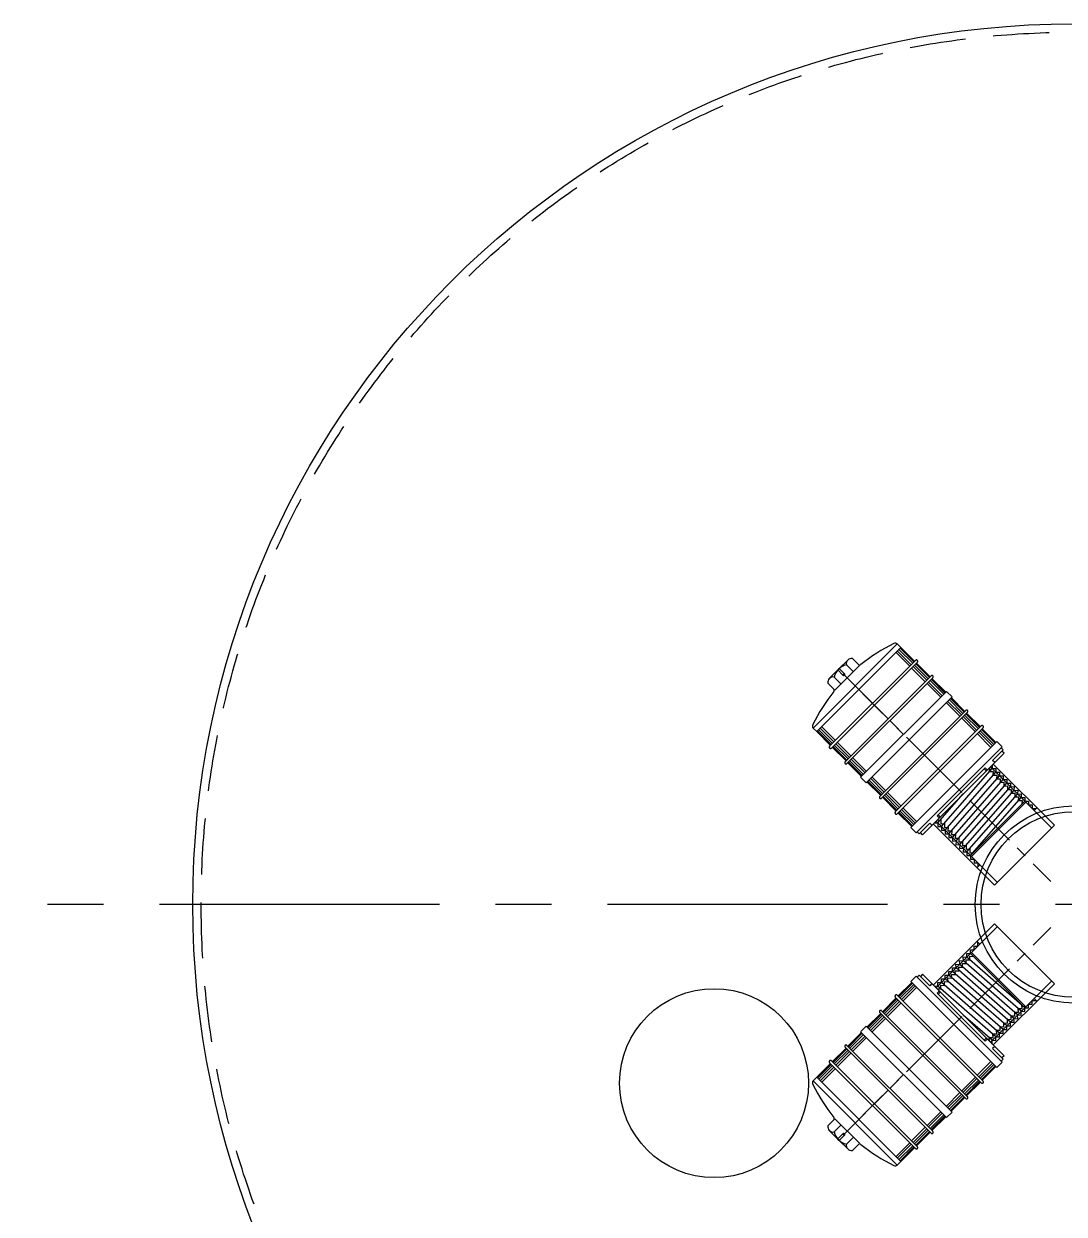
# Model space of a CAD drawing. Extents: x 0 to 36769, y -42 to 11490.
# Drawn here: x 3106 to 3849, y 9722 to 10573 of the extents above; entities that cross this region are included whole.
import ezdxf

# ---------------------------------------------------------------- set-up
doc = ezdxf.new("R2010")
doc.units = 0
doc.header["$LTSCALE"] = 160
doc.header["$MEASUREMENT"] = 0
doc.linetypes.add('CENTER', pattern=[2, 1.25, -0.25, 0.25, -0.25])
doc.linetypes.add('HIDDEN', pattern=[0.375, 0.25, -0.125])
for name, color, linetype in [('EQI', 3, 'CONTINUOUS'), ('TEXT', 7, 'CONTINUOUS'), ('機器', 3, 'CONTINUOUS')]:
    doc.layers.add(name, color=color, linetype=linetype)

msp = doc.modelspace()

# ---------------------------------------------------------------- linework, layer by layer
at = {"layer": 'EQI', "color": 6}
for p, q in [((3730.09347, 10129.46986), (3669.98925, 10069.36564)), ((3732.68241, 10126.88091), (3672.5782, 10066.7767)), ((3732.67428, 10126.88904), (3730.09347, 10129.46986)), ((3732.67383, 10126.88859), (3742.47516, 10117.08726)), ((3743.12296, 10117.73507), (3681.72404, 10056.33615)), ((3744.41765, 10116.44037), (3683.01874, 10055.04145)), ((3703.08475, 10113.94387), (3685.51569, 10096.37481)), ((3688.10435, 10111.35521), (3694.69274, 10117.94361)), ((3693.67324, 10114.57085), (3698.69248, 10109.55161)), ((3698.06551, 10118.96311), (3702.25262, 10114.776)), ((3743.76173, 10115.80069), (3753.56305, 10105.99937)), ((3681.51595, 10104.76681), (3688.10435, 10111.35521)), ((3689.90795, 10100.76708), (3684.88871, 10105.78632)), ((3691.28626, 10107.146), (3687.5907, 10110.84156)), ((3688.10367, 10111.35453), (3689.37646, 10112.62733)), ((3692.31565, 10108.17122), (3688.61801, 10111.86887)), ((3754.21085, 10106.64717), (3692.81194, 10045.24826)), ((3684.68356, 10097.20694), (3680.49645, 10101.39405)), ((3684.68356, 10097.20694), (3680.49645, 10101.39405)), ((3755.50555, 10105.35247), (3694.10663, 10043.95356)), ((3754.85007, 10104.71325), (3764.65139, 10094.91193)), ((3765.29852, 10095.55905), (3703.8996, 10034.16014)), ((3769.1524, 10091.70517), (3707.75349, 10030.30626)), ((3769.1524, 10091.70517), (3765.30664, 10095.55093)), ((3768.49737, 10091.0664), (3778.2987, 10081.26508)), ((3778.94582, 10081.9122), (3717.54691, 10020.51329)), ((3780.24052, 10080.6175), (3718.8416, 10019.21859)), ((3779.58504, 10079.97828), (3789.38636, 10070.17696)), ((3669.98925, 10069.36564), (3672.57007, 10066.78482)), ((3672.57007, 10066.78482), (3682.37139, 10056.9835)), ((3790.03349, 10070.82408), (3728.63457, 10009.42517)), ((3791.32818, 10069.52938), (3729.92927, 10008.13047)), ((3790.67248, 10068.88994), (3800.47381, 10059.08861)), ((3683.65796, 10055.69693), (3693.45928, 10045.89561)), ((3801.12115, 10059.73596), (3739.72224, 9998.33705)), ((3804.97504, 10055.88208), (3743.57612, 9994.48317)), ((3804.97504, 10055.88208), (3801.12928, 10059.72784)), ((3804.32769, 10055.23473), (3805.7864, 10053.77602)), ((3806.30622, 10051.36618), (3748.09203, 9993.15198)), ((3805.7864, 10053.77602), (3798.15676, 10046.14637)), ((3799.62159, 10044.68154), (3798.15676, 10046.14637)), ((3806.30622, 10051.36618), (3804.84139, 10052.83101)), ((3694.74631, 10044.60949), (3704.54763, 10034.80817)), ((3792.89007, 10040.87969), (3758.57852, 10006.56813)), ((3761.71317, 9999.00493), (3797.86388, 10040.33443)), ((3764.30256, 9996.41554), (3800.45327, 10037.74504)), ((3793.64593, 10038.70588), (3792.1811, 10040.17071)), ((3794.3549, 10039.41486), (3792.89007, 10040.87969)), ((3796.60921, 10041.66916), (3840.37386, 9997.9045)), ((3798.58911, 10043.64906), (3842.35376, 9999.8844)), ((3703.8996, 10034.16014), (3707.75349, 10030.30626)), ((3708.39361, 10030.96264), (3718.19493, 10021.16131)), ((3766.89196, 9993.82614), (3803.04267, 10035.15564)), ((3769.48135, 9991.23675), (3805.63206, 10032.56625)), ((3772.07075, 9988.64735), (3808.22146, 10029.97685)), ((3759.12377, 10001.59433), (3777.19913, 10022.25908)), ((3774.66014, 9986.05796), (3810.81085, 10027.38746)), ((3777.24954, 9983.46856), (3813.40025, 10024.79806)), ((3779.83893, 9980.87917), (3815.98964, 10022.20867)), ((3719.48128, 10019.87452), (3729.2826, 10010.0732)), ((3782.42833, 9978.28977), (3818.57904, 10019.61927)), ((3821.16843, 10017.02988), (3782.42833, 9978.28977)), ((3821.85285, 10016.34546), (3783.11275, 9977.60535)), ((3827.86333, 10010.41504), (3829.84323, 10012.39494)), ((3730.56872, 10008.78617), (3740.37004, 9998.98485)), ((3760.04335, 10005.1033), (3758.57852, 10006.56813)), ((3760.75232, 10005.81227), (3759.28749, 10007.2771)), ((3739.72224, 9998.33705), (3743.57612, 9994.48317)), ((3745.68219, 9993.6718), (3744.22347, 9995.13052)), ((3753.31183, 10001.30144), (3745.68219, 9993.6718)), ((3754.77666, 9999.83661), (3753.31183, 10001.30144)), ((3755.80914, 10000.8691), (3799.5738, 9957.10444)), ((3757.78904, 10002.849), (3801.5537, 9959.08434)), ((3799.5738, 9957.10444), (3842.35376, 9999.8844)), ((3748.09203, 9993.15198), (3746.6272, 9994.61681)), ((3782.42833, 9978.28977), (3783.11275, 9977.60535)), ((3787.06326, 9969.61498), (3789.04316, 9971.59488)), ((3755.80914, 9885.68141), (3799.5738, 9929.44606)), ((3757.78904, 9883.70151), (3801.5537, 9927.46616)), ((3842.35376, 9886.6661), (3799.5738, 9929.44606)), ((3789.04316, 9914.95563), (3787.06326, 9916.93553)), ((3818.57904, 9866.93123), (3777.24954, 9903.08194)), ((3821.16843, 9869.52062), (3779.83893, 9905.67133)), ((3782.42833, 9908.26073), (3821.16843, 9869.52062)), ((3783.11275, 9908.94515), (3821.85285, 9870.20505)), ((3744.22347, 9891.41999), (3745.68219, 9892.8787)), ((3745.68219, 9892.8787), (3753.31183, 9885.24906)), ((3748.09203, 9893.39852), (3746.6272, 9891.93369)), ((3748.09203, 9893.39852), (3806.30622, 9835.18433)), ((3810.81085, 9859.16304), (3769.48135, 9895.31375)), ((3813.40025, 9861.75244), (3772.07075, 9897.90315)), ((3815.98964, 9864.34183), (3774.66014, 9900.49254)), ((3730.56827, 9877.76478), (3740.36959, 9887.5661)), ((3739.72224, 9888.21345), (3801.12115, 9826.81454)), ((3743.57612, 9892.06733), (3739.73037, 9888.22158)), ((3743.57612, 9892.06733), (3804.97504, 9830.66842)), ((3754.77666, 9886.71389), (3753.31183, 9885.24906)), ((3800.45327, 9848.80546), (3759.12377, 9884.95617)), ((3803.04267, 9851.39486), (3761.71317, 9887.54557)), ((3805.63206, 9853.98425), (3764.30256, 9890.13496)), ((3808.22146, 9856.57365), (3766.89196, 9892.72436)), ((3796.60921, 9844.88134), (3840.37386, 9888.646)), ((3798.58911, 9842.90144), (3842.35376, 9886.6661)), ((3719.47992, 9866.67734), (3729.28125, 9876.47866)), ((3728.63412, 9877.12579), (3790.03304, 9815.72687)), ((3729.92882, 9878.42048), (3791.32773, 9817.02157)), ((3760.04335, 9881.4472), (3758.57852, 9879.98237)), ((3758.57852, 9879.98237), (3792.89007, 9845.67082)), ((3760.75232, 9880.73823), (3759.28749, 9879.2734)), ((3829.84323, 9874.15556), (3827.86333, 9876.13546)), ((3718.8407, 9867.33282), (3780.23961, 9805.9339)), ((3821.16843, 9869.52062), (3821.85285, 9870.20505)), ((3708.3918, 9855.58967), (3718.19313, 9865.391)), ((3717.546, 9866.03812), (3778.94492, 9804.63921)), ((3797.86388, 9846.21607), (3777.19913, 9864.29142)), ((3694.74495, 9841.94237), (3704.54628, 9851.74369)), ((3703.89915, 9852.39081), (3765.29806, 9790.9919)), ((3707.75303, 9856.2447), (3703.90728, 9852.39894)), ((3707.75303, 9856.2447), (3769.15195, 9794.84578)), ((3694.10573, 9842.59784), (3755.50464, 9781.19893)), ((3793.64593, 9847.84462), (3792.1811, 9846.37979)), ((3794.3549, 9847.13565), (3792.89007, 9845.67082)), ((3799.62159, 9841.86896), (3798.15676, 9840.40413)), ((3683.65751, 9830.85402), (3693.45883, 9840.65535)), ((3692.81103, 9841.30315), (3754.20995, 9779.90423)), ((3798.15676, 9840.40413), (3805.7864, 9832.77449)), ((3806.30622, 9835.18433), (3804.84139, 9833.7195)), ((3672.56962, 9819.76613), (3682.37094, 9829.56745)), ((3681.72314, 9830.21525), (3743.12205, 9768.81634)), ((3683.01784, 9831.50995), (3744.41675, 9770.11104)), ((3790.67203, 9817.66102), (3800.47335, 9827.46234)), ((3801.12115, 9826.81454), (3804.97504, 9830.66842)), ((3805.7864, 9832.77449), (3804.32769, 9831.31577)), ((3672.56917, 9819.76658), (3669.98835, 9817.18577)), ((3669.98835, 9817.18577), (3730.09256, 9757.08155)), ((3672.57729, 9819.77471), (3732.68151, 9759.67049)), ((3779.58369, 9806.57358), (3789.38501, 9816.3749)), ((3768.49557, 9795.48591), (3778.29689, 9805.28723)), ((3754.84872, 9781.83861), (3764.65004, 9791.63993)), ((3765.29806, 9790.9919), (3769.15195, 9794.84578)), ((3680.49509, 9785.1578), (3684.68221, 9789.34492)), ((3684.88736, 9780.76554), (3689.9066, 9785.78478)), ((3685.51433, 9790.17704), (3703.08339, 9772.60799)), ((3688.10299, 9775.19665), (3681.5146, 9781.78504)), ((3688.10367, 9775.19597), (3686.83088, 9776.46876)), ((3691.28698, 9779.40795), (3687.58933, 9775.71031)), ((3694.69139, 9768.60825), (3688.10299, 9775.19665)), ((3692.31221, 9778.37855), (3688.61665, 9774.68299)), ((3698.69113, 9777.00025), (3693.67189, 9771.98101)), ((3743.76127, 9770.75026), (3753.5626, 9780.55158)), ((3702.25126, 9771.77586), (3698.06415, 9767.58875)), ((3702.25126, 9771.77586), (3698.06415, 9767.58875)), ((3732.67338, 9759.66237), (3742.4747, 9769.46369)), ((3730.09256, 9757.08155), (3732.67338, 9759.66237))]:
    msp.add_line(p, q, dxfattribs=at)
at = {"layer": 'EQI', "color": 6, "linetype": 'CENTER'}
for p, q in [((3729.14491, 10123.34585), (3738.93856, 10113.55311)), ((3730.20679, 10124.40529), (3739.99999, 10114.6121)), ((3731.26745, 10125.46595), (3741.06065, 10115.67276)), ((3732.15133, 10126.34984), (3741.94453, 10116.55664)), ((3732.50489, 10126.70339), (3742.29808, 10116.91019)), ((3742.35534, 10114.37806), (3752.14854, 10104.58486)), ((3743.23923, 10115.26194), (3753.03242, 10105.46875)), ((3743.59278, 10115.6155), (3753.38598, 10105.8223)), ((3740.2328, 10112.25796), (3750.02645, 10102.46522)), ((3741.29468, 10113.3174), (3751.08788, 10103.5242)), ((3751.32115, 10101.17052), (3761.11479, 10091.37777)), ((3752.38303, 10102.22996), (3762.17622, 10092.43676)), ((3753.44369, 10103.29062), (3763.23688, 10093.49742)), ((3754.32757, 10104.1745), (3764.12077, 10094.3813)), ((3754.68113, 10104.52805), (3764.47432, 10094.73486)), ((3702.63053, 10096.82903), (3712.42373, 10087.03583)), ((3766.03033, 10088.5831), (3775.82353, 10078.78991)), ((3767.09099, 10089.64377), (3776.88419, 10079.85057)), ((3767.97488, 10090.52765), (3777.76807, 10080.73445)), ((3768.32843, 10090.8812), (3778.12162, 10081.08801)), ((3713.71842, 10085.74114), (3723.51162, 10075.94794)), ((3764.96845, 10087.52367), (3774.7621, 10077.73092)), ((3724.80609, 10074.65302), (3734.59929, 10064.85982)), ((3776.05612, 10076.43555), (3785.84976, 10066.6428)), ((3777.118, 10077.49499), (3786.9112, 10067.70179)), ((3778.17866, 10078.55565), (3787.97186, 10068.76245)), ((3779.06254, 10079.43953), (3788.85574, 10069.64633)), ((3779.4161, 10079.79308), (3789.20929, 10069.99989)), ((3672.75527, 10066.95377), (3682.54846, 10057.16057)), ((3673.10882, 10067.30732), (3682.90202, 10057.51413)), ((3673.9927, 10068.19121), (3683.7859, 10058.39801)), ((3675.05336, 10069.25187), (3684.84656, 10059.45867)), ((3676.1128, 10070.31375), (3685.90555, 10060.5201)), ((3787.14356, 10065.3472), (3796.93721, 10055.55446)), ((3788.20544, 10066.40664), (3797.99864, 10056.61345)), ((3789.2661, 10067.4673), (3799.0593, 10057.67411)), ((3790.14998, 10068.35118), (3799.94318, 10058.55799)), ((3790.50354, 10068.70474), (3800.29673, 10058.91154)), ((3683.84316, 10055.86588), (3693.63636, 10046.07268)), ((3684.19671, 10056.21943), (3693.98991, 10046.42623)), ((3685.0806, 10057.10331), (3694.87379, 10047.31012)), ((3686.14126, 10058.16397), (3695.93445, 10048.37078)), ((3687.2007, 10059.22586), (3696.99344, 10049.43221)), ((3738.45339, 10061.00617), (3748.24659, 10051.21297)), ((3696.16894, 10046.01587), (3705.96214, 10036.22267)), ((3697.2296, 10047.07653), (3707.0228, 10037.28334)), ((3698.28904, 10048.13841), (3708.08178, 10038.34477)), ((3749.54106, 10049.91805), (3759.33426, 10040.12485)), ((3694.93151, 10044.77843), (3704.7247, 10034.98524)), ((3695.28506, 10045.13199), (3705.07825, 10035.33879)), ((3760.62873, 10038.82993), (3770.42192, 10029.03673)), ((3797.94761, 10043.00757), (3797.86388, 10040.33443)), ((3797.86388, 10040.33443), (3800.53701, 10040.41817)), ((3800.53701, 10040.41817), (3800.45327, 10037.74504)), ((3800.45327, 10037.74504), (3803.1264, 10037.82878)), ((3803.1264, 10037.82878), (3803.04267, 10035.15564)), ((3708.57881, 10031.13158), (3718.372, 10021.33839)), ((3708.93236, 10031.48514), (3718.72556, 10021.69194)), ((3709.81625, 10032.36902), (3719.60944, 10022.57582)), ((3710.87691, 10033.42968), (3720.6701, 10023.63648)), ((3711.93634, 10034.49156), (3721.72909, 10024.69791)), ((3803.04267, 10035.15564), (3805.7158, 10035.23938)), ((3805.7158, 10035.23938), (3805.63206, 10032.56625)), ((3805.63206, 10032.56625), (3808.30519, 10032.64999)), ((3808.30519, 10032.64999), (3808.22146, 10029.97685)), ((3808.22146, 10029.97685), (3810.89459, 10030.06059)), ((3810.89459, 10030.06059), (3810.81085, 10027.38746)), ((3720.02003, 10020.39702), (3729.81323, 10010.60382)), ((3720.90391, 10021.2809), (3730.69711, 10011.4877)), ((3721.96457, 10022.34156), (3731.75777, 10012.54836)), ((3723.02401, 10023.40344), (3732.81676, 10013.6098)), ((3810.81085, 10027.38746), (3813.48398, 10027.4712)), ((3813.48398, 10027.4712), (3813.40025, 10024.79806)), ((3813.40025, 10024.79806), (3816.07338, 10024.8818)), ((3816.07338, 10024.8818), (3815.98964, 10022.20867)), ((3815.98964, 10022.20867), (3818.66277, 10022.29241)), ((3818.66277, 10022.29241), (3818.57904, 10019.61927)), ((3719.66648, 10020.04346), (3729.45967, 10010.25027)), ((3734.11145, 10012.3151), (3743.9042, 10002.52145)), ((3818.57904, 10019.61927), (3821.25217, 10019.70301)), ((3821.25217, 10019.70301), (3821.16843, 10017.02988)), ((3821.16843, 10017.02988), (3823.84156, 10017.11362)), ((3823.84156, 10017.11362), (3823.75783, 10014.44048)), ((3823.75783, 10014.44048), (3826.43096, 10014.52422)), ((3826.43096, 10014.52422), (3826.34722, 10011.85109)), ((3826.34722, 10011.85109), (3829.02035, 10011.93483)), ((3829.02035, 10011.93483), (3829.00862, 10011.56034)), ((3730.75392, 10008.95512), (3740.54711, 9999.16192)), ((3731.10747, 10009.30867), (3740.90067, 9999.51548)), ((3731.99136, 10010.19256), (3741.78455, 10000.39936)), ((3733.05202, 10011.25322), (3742.84521, 10001.46002)), ((3756.45064, 10001.51059), (3759.12377, 10001.59433)), ((3759.12377, 10001.59433), (3759.04003, 9998.9212)), ((3759.04003, 9998.9212), (3761.71317, 9999.00493)), ((3761.71317, 9999.00493), (3761.62943, 9996.3318)), ((3761.62943, 9996.3318), (3764.30256, 9996.41554)), ((3764.30256, 9996.41554), (3764.21882, 9993.74241)), ((3764.21882, 9993.74241), (3766.89196, 9993.82614)), ((3766.89196, 9993.82614), (3766.80822, 9991.15301)), ((3766.80822, 9991.15301), (3769.48135, 9991.23675)), ((3769.48135, 9991.23675), (3769.39761, 9988.56362)), ((3769.39761, 9988.56362), (3772.07075, 9988.64735)), ((3772.07075, 9988.64735), (3771.98701, 9985.97422)), ((3771.98701, 9985.97422), (3774.66014, 9986.05796)), ((3774.66014, 9986.05796), (3774.5764, 9983.38483)), ((3774.5764, 9983.38483), (3777.24954, 9983.46856)), ((3777.24954, 9983.46856), (3777.1658, 9980.79543)), ((3777.1658, 9980.79543), (3779.83893, 9980.87917)), ((3779.83893, 9980.87917), (3779.75519, 9978.20604)), ((3779.75519, 9978.20604), (3782.42833, 9978.28977)), ((3782.42833, 9978.28977), (3782.34459, 9975.61664)), ((3782.34459, 9975.61664), (3785.01772, 9975.70038)), ((3785.01772, 9975.70038), (3784.93398, 9973.02725)), ((3784.93398, 9973.02725), (3787.60712, 9973.11098)), ((3787.60712, 9973.11098), (3787.52338, 9970.43785)), ((3787.52338, 9970.43785), (3787.89787, 9970.44958)), ((3782.34459, 9910.93386), (3785.01772, 9910.85012)), ((3782.42833, 9908.26073), (3782.34459, 9910.93386)), ((3784.93398, 9913.52326), (3787.60712, 9913.43952)), ((3785.01772, 9910.85012), (3784.93398, 9913.52326)), ((3787.52338, 9916.11265), (3787.89787, 9916.10092)), ((3787.60712, 9913.43952), (3787.52338, 9916.11265)), ((3774.66014, 9900.49254), (3774.5764, 9903.16568)), ((3774.5764, 9903.16568), (3777.24954, 9903.08194)), ((3777.24954, 9903.08194), (3777.1658, 9905.75507)), ((3777.1658, 9905.75507), (3779.83893, 9905.67133)), ((3779.83893, 9905.67133), (3779.75519, 9908.34447)), ((3779.75519, 9908.34447), (3782.42833, 9908.26073)), ((3764.30256, 9890.13496), (3764.21882, 9892.8081)), ((3764.21882, 9892.8081), (3766.89196, 9892.72436)), ((3766.89196, 9892.72436), (3766.80822, 9895.39749)), ((3766.80822, 9895.39749), (3769.48135, 9895.31375)), ((3769.48135, 9895.31375), (3769.39761, 9897.98689)), ((3769.39761, 9897.98689), (3772.07075, 9897.90315)), ((3772.07075, 9897.90315), (3771.98701, 9900.57628)), ((3771.98701, 9900.57628), (3774.66014, 9900.49254)), ((3730.75347, 9877.59584), (3740.54666, 9887.38903)), ((3731.10702, 9877.24228), (3740.90022, 9887.03548)), ((3731.9909, 9876.3584), (3741.7841, 9886.1516)), ((3733.05156, 9875.29774), (3742.84476, 9885.09094)), ((3756.45064, 9885.03991), (3759.12377, 9884.95617)), ((3759.12377, 9884.95617), (3759.04003, 9887.62931)), ((3759.04003, 9887.62931), (3761.71317, 9887.54557)), ((3761.71317, 9887.54557), (3761.62943, 9890.2187)), ((3761.62943, 9890.2187), (3764.30256, 9890.13496)), ((3719.66512, 9866.5084), (3729.45832, 9876.30159)), ((3720.01868, 9866.15484), (3729.81187, 9875.94804)), ((3734.111, 9874.23586), (3743.90375, 9884.0295)), ((3720.90256, 9865.27096), (3730.69575, 9875.06415)), ((3721.96322, 9864.2103), (3731.75641, 9874.00349)), ((3723.02266, 9863.14842), (3732.8154, 9872.94206)), ((3821.16843, 9869.52062), (3823.84156, 9869.43689)), ((3821.25217, 9866.84749), (3821.16843, 9869.52062)), ((3823.75783, 9872.11002), (3826.43096, 9872.02628)), ((3823.84156, 9869.43689), (3823.75783, 9872.11002)), ((3826.43096, 9872.02628), (3826.34722, 9874.69941)), ((3826.34722, 9874.69941), (3829.02035, 9874.61568)), ((3829.02035, 9874.61568), (3829.00862, 9874.99017)), ((3708.577, 9855.42073), (3718.3702, 9865.21392)), ((3708.93056, 9855.06717), (3718.72375, 9864.86037)), ((3709.81444, 9854.18329), (3719.60764, 9863.97649)), ((3710.8751, 9853.12263), (3720.6683, 9862.91583)), ((3711.93454, 9852.06075), (3721.72728, 9861.8544)), ((3810.81085, 9859.16304), (3813.48398, 9859.07931)), ((3810.89459, 9856.48991), (3810.81085, 9859.16304)), ((3813.40025, 9861.75244), (3816.07338, 9861.6687)), ((3813.48398, 9859.07931), (3813.40025, 9861.75244)), ((3815.98964, 9864.34183), (3818.66277, 9864.2581)), ((3816.07338, 9861.6687), (3815.98964, 9864.34183)), ((3818.57904, 9866.93123), (3821.25217, 9866.84749)), ((3818.66277, 9864.2581), (3818.57904, 9866.93123)), ((3694.93015, 9841.77342), (3704.72335, 9851.56662)), ((3695.2837, 9841.41987), (3705.0769, 9851.21307)), ((3696.16759, 9840.53599), (3705.96078, 9850.32918)), ((3760.62828, 9847.72103), (3770.42147, 9857.51422)), ((3803.04267, 9851.39486), (3805.7158, 9851.31112)), ((3803.1264, 9848.72173), (3803.04267, 9851.39486)), ((3805.63206, 9853.98425), (3808.30519, 9853.90052)), ((3805.7158, 9851.31112), (3805.63206, 9853.98425)), ((3808.22146, 9856.57365), (3810.89459, 9856.48991)), ((3808.30519, 9853.90052), (3808.22146, 9856.57365)), ((3697.22825, 9839.47533), (3707.02144, 9849.26852)), ((3698.28769, 9838.41344), (3708.08043, 9848.20709)), ((3749.54016, 9836.63336), (3759.33335, 9846.42656)), ((3797.94761, 9843.54294), (3797.86388, 9846.21607)), ((3797.86388, 9846.21607), (3800.53701, 9846.13233)), ((3800.53701, 9846.13233), (3800.45327, 9848.80546)), ((3800.45327, 9848.80546), (3803.1264, 9848.72173)), ((3683.84271, 9830.68508), (3693.63591, 9840.47828)), ((3684.19626, 9830.33153), (3693.98946, 9840.12472)), ((3685.08015, 9829.44764), (3694.87334, 9839.24084)), ((3686.14081, 9828.38698), (3695.934, 9838.18018)), ((3687.20024, 9827.3251), (3696.99299, 9837.11875)), ((3738.45204, 9825.54569), (3748.24523, 9835.33889)), ((3672.75482, 9819.59719), (3682.54801, 9829.39038)), ((3673.10837, 9819.24363), (3682.90157, 9829.03683)), ((3673.99225, 9818.35975), (3683.78545, 9828.15295)), ((3675.05291, 9817.29909), (3684.84611, 9827.09228)), ((3676.11235, 9816.23721), (3685.9051, 9826.03085)), ((3787.14311, 9821.20375), (3796.93675, 9830.9965)), ((3788.20499, 9820.14431), (3797.99819, 9829.93751)), ((3789.26565, 9819.08365), (3799.05885, 9828.87685)), ((3790.14953, 9818.19977), (3799.94273, 9827.99297)), ((3790.50309, 9817.84622), (3800.29628, 9827.63941)), ((3724.80519, 9811.89839), (3734.59838, 9821.69158)), ((3776.05476, 9810.11631), (3785.84841, 9819.90905)), ((3777.11664, 9809.05687), (3786.90984, 9818.85007)), ((3778.17731, 9807.99621), (3787.9705, 9817.78941)), ((3779.06119, 9807.11233), (3788.85438, 9816.90552)), ((3779.41474, 9806.75878), (3789.20794, 9816.55197)), ((3713.71707, 9800.81072), (3723.51026, 9810.60392)), ((3764.96664, 9799.02864), (3774.76029, 9808.82139)), ((3766.02853, 9797.9692), (3775.82172, 9807.7624)), ((3702.62917, 9789.72283), (3712.42237, 9799.51602)), ((3767.08919, 9796.90854), (3776.88238, 9806.70174)), ((3767.97307, 9796.02466), (3777.76627, 9805.81786)), ((3768.32662, 9795.67111), (3778.11982, 9805.4643)), ((3751.31979, 9785.38134), (3761.11344, 9795.17408)), ((3752.38167, 9784.3219), (3762.17487, 9794.1151)), ((3753.44233, 9783.26124), (3763.23553, 9793.05444)), ((3754.32622, 9782.37736), (3764.11941, 9792.17055)), ((3754.67977, 9782.0238), (3764.47297, 9791.817)), ((3740.23235, 9774.29299), (3750.026, 9784.08574)), ((3741.29423, 9773.23356), (3751.08743, 9783.02675)), ((3742.35489, 9772.1729), (3752.14809, 9781.96609)), ((3743.23878, 9771.28901), (3753.03197, 9781.08221)), ((3743.59233, 9770.93546), (3753.38553, 9780.72866)), ((3729.14446, 9763.2051), (3738.9381, 9772.99785)), ((3730.20634, 9762.14566), (3739.99953, 9771.93886)), ((3731.267, 9761.085), (3741.0602, 9770.8782)), ((3732.15088, 9760.20112), (3741.94408, 9769.99432)), ((3732.50444, 9759.84757), (3742.29763, 9769.64076))]:
    msp.add_line(p, q, dxfattribs=at)
at = {"layer": 'EQI', "color": 1, "linetype": 'CENTER', "ltscale": 0.2}
for p, q in [((3691.32932, 10108.12888), (3839.82175, 9959.63646)), ((3691.32932, 9778.42162), (3839.82175, 9926.91405))]:
    msp.add_line(p, q, dxfattribs=at)
at = {"layer": 'EQI', "color": 1, "linetype": 'CENTER'}
for p, q in [((3795.88474, 10040.9447), (3795.801, 10038.27156)), ((3795.801, 10038.27156), (3798.47414, 10038.3553)), ((3798.47414, 10038.3553), (3798.3904, 10035.68217)), ((3798.3904, 10035.68217), (3801.06353, 10035.76591)), ((3801.06353, 10035.76591), (3800.97979, 10033.09277)), ((3800.97979, 10033.09277), (3803.65293, 10033.17651)), ((3803.65293, 10033.17651), (3803.56919, 10030.50338)), ((3803.56919, 10030.50338), (3806.24232, 10030.58712)), ((3806.24232, 10030.58712), (3806.15858, 10027.91398)), ((3806.15858, 10027.91398), (3808.83172, 10027.99772)), ((3808.83172, 10027.99772), (3808.74798, 10025.32459)), ((3808.74798, 10025.32459), (3811.42111, 10025.40833)), ((3811.42111, 10025.40833), (3811.33737, 10022.73519)), ((3811.33737, 10022.73519), (3814.01051, 10022.81893)), ((3814.01051, 10022.81893), (3813.92677, 10020.1458)), ((3813.92677, 10020.1458), (3816.5999, 10020.22954)), ((3816.5999, 10020.22954), (3816.51616, 10017.5564)), ((3816.51616, 10017.5564), (3819.1893, 10017.64014)), ((3819.1893, 10017.64014), (3819.10556, 10014.96701)), ((3758.51351, 10003.57346), (3761.18664, 10003.6572)), ((3761.18664, 10003.6572), (3761.1029, 10000.98407)), ((3761.1029, 10000.98407), (3763.77604, 10001.06781)), ((3763.77604, 10001.06781), (3763.6923, 9998.39467)), ((3763.6923, 9998.39467), (3766.36543, 9998.47841)), ((3766.36543, 9998.47841), (3766.28169, 9995.80528)), ((3766.28169, 9995.80528), (3768.95483, 9995.88902)), ((3768.95483, 9995.88902), (3768.87109, 9993.21588)), ((3768.87109, 9993.21588), (3771.54422, 9993.29962)), ((3771.54422, 9993.29962), (3771.46048, 9990.62649)), ((3771.46048, 9990.62649), (3774.13362, 9990.71023)), ((3774.13362, 9990.71023), (3774.04988, 9988.03709)), ((3774.04988, 9988.03709), (3776.72301, 9988.12083)), ((3776.72301, 9988.12083), (3776.63927, 9985.4477)), ((3776.63927, 9985.4477), (3779.31241, 9985.53144)), ((3779.31241, 9985.53144), (3779.22867, 9982.8583)), ((3779.22867, 9982.8583), (3781.9018, 9982.94204)), ((3781.9018, 9982.94204), (3781.81806, 9980.26891)), ((3781.81806, 9980.26891), (3784.4912, 9980.35265)), ((3779.31241, 9901.01907), (3779.22867, 9903.6922)), ((3779.22867, 9903.6922), (3781.9018, 9903.60846)), ((3781.9018, 9903.60846), (3781.81806, 9906.2816)), ((3781.81806, 9906.2816), (3784.4912, 9906.19786)), ((3768.95483, 9890.66149), (3768.87109, 9893.33462)), ((3768.87109, 9893.33462), (3771.54422, 9893.25088)), ((3771.54422, 9893.25088), (3771.46048, 9895.92402)), ((3771.46048, 9895.92402), (3774.13362, 9895.84028)), ((3774.13362, 9895.84028), (3774.04988, 9898.51341)), ((3774.04988, 9898.51341), (3776.72301, 9898.42967)), ((3776.72301, 9898.42967), (3776.63927, 9901.10281)), ((3776.63927, 9901.10281), (3779.31241, 9901.01907)), ((3761.1029, 9885.56644), (3763.77604, 9885.4827)), ((3761.18664, 9882.8933), (3761.1029, 9885.56644)), ((3763.77604, 9885.4827), (3763.6923, 9888.15583)), ((3763.6923, 9888.15583), (3766.36543, 9888.07209)), ((3766.36543, 9888.07209), (3766.28169, 9890.74523)), ((3766.28169, 9890.74523), (3768.95483, 9890.66149)), ((3758.51351, 9882.97704), (3761.18664, 9882.8933)), ((3816.51616, 9868.9941), (3819.1893, 9868.91036)), ((3816.5999, 9866.32097), (3816.51616, 9868.9941)), ((3819.1893, 9868.91036), (3819.10556, 9871.5835)), ((3808.74798, 9861.22592), (3811.42111, 9861.14218)), ((3808.83172, 9858.55278), (3808.74798, 9861.22592)), ((3811.33737, 9863.81531), (3814.01051, 9863.73157)), ((3811.42111, 9861.14218), (3811.33737, 9863.81531)), ((3813.92677, 9866.40471), (3816.5999, 9866.32097)), ((3814.01051, 9863.73157), (3813.92677, 9866.40471)), ((3798.47414, 9848.1952), (3798.3904, 9850.86834)), ((3798.3904, 9850.86834), (3801.06353, 9850.7846)), ((3800.97979, 9853.45773), (3803.65293, 9853.37399)), ((3801.06353, 9850.7846), (3800.97979, 9853.45773)), ((3803.56919, 9856.04713), (3806.24232, 9855.96339)), ((3803.65293, 9853.37399), (3803.56919, 9856.04713)), ((3806.15858, 9858.63652), (3808.83172, 9858.55278)), ((3806.24232, 9855.96339), (3806.15858, 9858.63652)), ((3795.88474, 9845.60581), (3795.801, 9848.27894)), ((3795.801, 9848.27894), (3798.47414, 9848.1952))]:
    msp.add_line(p, q, dxfattribs=at)
at = {"layer": 'EQI'}
for p, q in [((3821.16843, 10017.02988), (3821.85285, 10016.34546)), ((3782.42833, 9908.26073), (3783.11275, 9908.94515))]:
    msp.add_line(p, q, dxfattribs=at)
at = {"layer": 'EQI', "color": 6}
for centre, radius, start, end in [((3784.74906, 10013.90772), 129.13676, 116.24359723, 128.7067886), ((3728.70644, 10128.08282), 1.96156, 45, 122.73671204), ((3696.88888, 10102.57068), 12.4232, 104.99997753, 164.99997644), ((3697.33, 10115.30635), 3.72993, 78.62596842, 191.37403157), ((3703.1773, 10115.70069), 1.30771, 225, 308.70663327), ((3684.15321, 10102.12956), 3.72993, 78.62596842, 191.37403157), ((3691.79991, 10107.65965), 0.72642, 225, 45.23219579), ((3684.15321, 10102.12956), 3.72993, 135, 191.37403157), ((3683.75887, 10096.28225), 1.30771, 321.29336672, 45), ((3683.75887, 10096.28225), 1.30771, 321.29336672, 45), ((3785.55184, 10014.7105), 129.13676, 141.29328276, 153.75647836), ((3671.37628, 10070.75267), 1.96156, 147.26328795, 225), ((3671.37538, 9815.79874), 1.96156, 135, 212.73671204), ((3785.55049, 9871.84136), 129.13676, 206.24359723, 218.7067886), ((3683.75752, 9790.2696), 1.30771, 315, 38.70663327), ((3684.15185, 9784.4223), 3.72993, 168.62596842, 281.37403157), ((3696.88752, 9783.98118), 12.4232, 194.99997753, 254.99997644), ((3691.79855, 9778.89221), 0.72642, 315, 135.23219579), ((3697.32865, 9771.24551), 3.72993, 168.62596842, 281.37403157), ((3697.32865, 9771.24551), 3.72993, 225, 281.37403157), ((3703.17595, 9770.85117), 1.30771, 51.29336672, 135), ((3703.17595, 9770.85117), 1.30771, 51.29336672, 135), ((3784.74771, 9872.64414), 129.13676, 231.29328276, 243.75647836), ((3728.70553, 9758.46858), 1.96156, 237.26328795, 315)]:
    msp.add_arc(centre, radius, start, end, dxfattribs=at)
at = {"layer": 'EQI', "color": 6, "linetype": 'CENTER'}
for centre, start, end in [((3743.7703, 10117.08772), 315, 135), ((3754.8582, 10105.99982), 315, 135), ((3779.59317, 10081.26485), 315, 135), ((3790.68084, 10070.17673), 315, 135), ((3682.37139, 10055.6888), 135, 315), ((3693.45928, 10044.60091), 135, 315), ((3718.19426, 10019.86594), 135, 315), ((3729.28192, 10008.77782), 135, 315), ((3729.28147, 9877.77313), 45, 225), ((3718.19335, 9866.68547), 45, 225), ((3693.45838, 9841.9505), 45, 225), ((3682.37049, 9830.8626), 45, 225), ((3790.68038, 9816.37422), 225, 45), ((3779.59227, 9805.28655), 225, 45), ((3754.85729, 9780.55158), 225, 45), ((3743.7694, 9769.46369), 225, 45)]:
    msp.add_arc(centre, 0.91549, start, end, dxfattribs=at)
at = {"layer": 'TEXT', "color": 7}
msp.add_circle((3599.18686, 9815.61556), 67.5, dxfattribs=at)
at = {"layer": '機器', "color": 1, "linetype": 'CENTER'}
msp.add_line((4683.18295, 9943.27525), (3106.18295, 9943.27525), dxfattribs=at)
at = {"layer": '機器'}
for radius in [629.31561, 70.5, 66.3]:
    msp.add_circle((3856.18295, 9943.27525), radius, dxfattribs=at)
at = {"layer": '機器', "color": 6, "linetype": 'HIDDEN'}
msp.add_circle((3856.18295, 9943.27525), 623.31561, dxfattribs=at)

doc.saveas('drawing.dxf')
